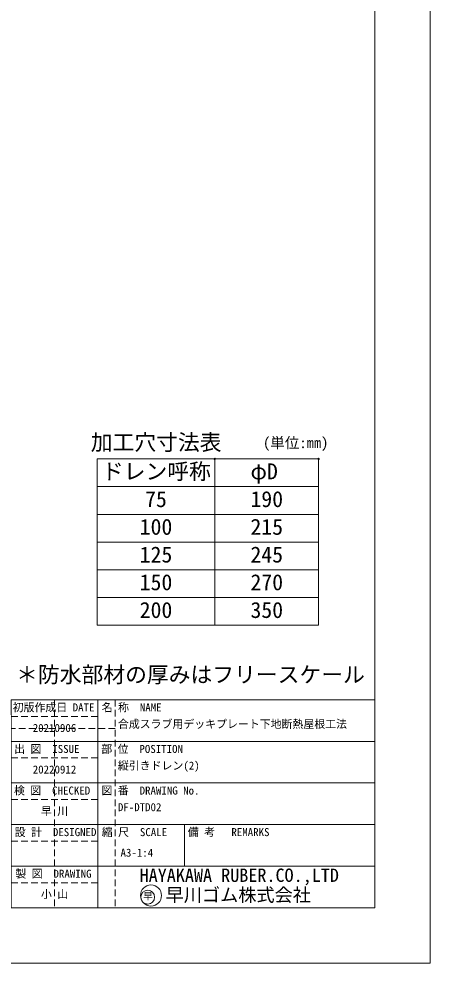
# Model space of a CAD drawing. Units: millimetres, scale not verified. Extents: x -840 to 840, y -594 to 594.
# Drawn here: x 543 to 840, y -594 to 87 of the extents above; entities that cross this region are included whole.
import ezdxf
from ezdxf.enums import TextEntityAlignment as Align

# ---------------------------------------------------------------- set-up
doc = ezdxf.new("R2010")
doc.units = ezdxf.units.MM
doc.header["$LTSCALE"] = 2
doc.header["$PDMODE"] = 32
doc.header["$PDSIZE"] = 1
doc.linetypes.add('DASHED1', pattern=[1.8, 1.2, -0.6])
for name, color, linetype, lineweight in [('0-5_輪郭線', 2, 'Continuous', 9), ('0-6_タイトル文字', 5, 'Continuous', 9), ('0-B_図面枠', 7, 'Continuous', 9), ('0-C_表題欄', 7, 'Continuous', 9), ('0-E_仮想線', 2, 'DASHED1', 9)]:
    doc.layers.add(name, color=color, linetype=linetype, lineweight=lineweight)
doc.styles.add('ＭＳ ゴシック', font='')
doc.styles.get('ＭＳ ゴシック').set_extended_font_data('MS Gothic')

# ---------------------------------------------------------------- blocks, each defined once
blk = doc.blocks.new('表題欄(定義)')
at = {"layer": '0-C_表題欄'}
for p, q in [((-21.942, -100.175), (-21.942, -25.175)), ((-21.942, -25.175), (-21.942, -100.175)), ((-21.942, -25.175), (109.308, -25.175)), ((9.308, -25.175), (9.308, -100.175)), ((109.308, -25.175), (109.308, -100.175)), ((-21.942, -40.175), (109.308, -40.175)), ((-21.942, -40.175), (9.308, -40.175)), ((-21.942, -55.175), (109.308, -55.175)), ((-21.942, -70.175), (109.308, -70.175)), ((40.558, -70.175), (40.558, -85.175)), ((-21.942, -85.175), (109.308, -85.175)), ((-21.942, -100.175), (109.308, -100.175))]:
    blk.add_line(p, q, dxfattribs=at)
for centre, radius in [((28.503, -95.777), 3.799), ((27.344, -96.385), 2.487)]:
    blk.add_circle(centre, radius, dxfattribs=at)
at = {"layer": '0-E_仮想線'}
for p, q in [((-6.317, -25.175), (-6.317, -100.175)), ((15.558, -25.175), (15.558, -100.175)), ((-21.942, -31.175), (9.308, -31.175)), ((15.558, -35.487), (-21.942, -35.487)), ((-21.942, -46.175), (9.308, -46.175)), ((-21.942, -61.175), (9.308, -61.175)), ((-21.942, -76.175), (9.308, -76.175)), ((-21.942, -91.175), (9.308, -91.175))]:
    blk.add_line(p, q, dxfattribs=at)
at = {"layer": '0-C_表題欄', "style": 'ＭＳ ゴシック'}
for s, height, p in [('初版作成日 DATE', 2.889, (-21.448, -30.23)), ('名 称  NAME', 2.889, (10.704, -30.23)), ('出 図  ISSUE', 2.889, (-20.913, -45.23)), ('部 位  POSITION', 2.889, (10.552, -45.23)), ('検 図  CHECKED', 2.889, (-20.972, -60.23)), ('図 番  DRAWING No.', 2.889, (10.626, -60.23)), ('設 計  DESIGNED', 2.889, (-20.698, -75.23)), ('縮 尺  SCALE', 2.889, (10.728, -75.23)), ('備 考   REMARKS', 2.889, (41.802, -75.23)), ('製 図  DRAWING', 2.889, (-20.472, -90.23)), ('HAYAKAWA RUBER.CO.,LTD', 4.809, (24.395, -92.314)), ('早', 2.493, (25.658, -98.029)), ('早川ゴム株式会社', 4.809, (33.785, -99.399))]:
    blk.add_text(s, height=height, dxfattribs=at).set_placement(p, align=Align.BOTTOM_LEFT)

msp = doc.modelspace()

# ---------------------------------------------------------------- linework, layer by layer
at = {"layer": '0-5_輪郭線'}
msp.add_lwpolyline([(800, 554), (-800, 554), (-800, -554), (800, -554)], close=True, dxfattribs=at)
at = {"layer": '0-B_図面枠'}
msp.add_lwpolyline([(840, -594), (840, 594), (-840, 594), (-840, -594)], close=True, dxfattribs=at)
at = {"layer": '0-C_表題欄'}
for p, q in [((599.448, -230.203), (599.448, -350.203)), ((599.448, -230.203), (759.448, -230.203)), ((684.448, -230.203), (684.448, -350.203)), ((759.448, -230.203), (759.448, -350.203)), ((759.448, -250.203), (599.448, -250.203)), ((759.448, -270.203), (599.448, -270.203)), ((759.448, -290.203), (599.448, -290.203)), ((759.448, -310.203), (599.448, -310.203)), ((759.448, -330.203), (599.448, -330.203)), ((599.448, -350.203), (759.448, -350.203))]:
    msp.add_line(p, q, dxfattribs=at)
for p in [(684.448, -230.203), (759.448, -230.203)]:
    msp.add_point(p, dxfattribs=at)

# ---------------------------------------------------------------- block references
at = {"layer": '0-C_表題欄', "xscale": 2, "yscale": 2}
msp.add_blockref('表題欄(定義)', (581.384, -353.65), dxfattribs=at)

# ---------------------------------------------------------------- texts
at = {"layer": '0-6_タイトル文字', "color": 7, "style": 'ＭＳ ゴシック'}
for s, height, p in [('加工穴寸法表', 11.54, (594.904, -227.425)), ('(単位:㎜)', 7.698, (719.313, -224.685)), ('ドレン呼称', 11.54, (602.934, -248.424)), ('φD', 11.54, (710.244, -248.424)), ('75', 11.54, (634.145, -268.424)), ('190', 11.54, (710.244, -268.424)), ('100', 11.54, (630.244, -288.424)), ('215', 11.54, (710.244, -288.424)), ('125', 11.54, (630.244, -308.424)), ('245', 11.54, (710.244, -308.424)), ('150', 11.54, (630.244, -328.424)), ('270', 11.54, (710.244, -328.424)), ('200', 11.54, (630.244, -348.424)), ('350', 11.54, (710.244, -348.424)), ('＊防水部材の厚みはフリースケール', 11.54, (541.016, -395.019))]:
    msp.add_text(s, height=height, dxfattribs=at).set_placement(p, align=Align.BOTTOM_LEFT)
at = {"layer": '0-C_表題欄', "style": 'ＭＳ ゴシック'}
for s, p in [('20210906', (553.002, -428.937)), ('合成スラブ用デッキプレート下地断熱屋根工法', (614.5, -426.11)), ('縦引きドレン(2)', (614.5, -456.11)), ('20220912', (553.002, -458.937)), ('早 川', (558.907, -488.937)), ('DF-DTD02', (614.5, -486.11)), ('A3-1:4', (616.399, -518.937)), ('小 山', (558.907, -548.937))]:
    msp.add_text(s, height=5.777, dxfattribs=at).set_placement(p, align=Align.BOTTOM_LEFT)

doc.saveas('drawing.dxf')
